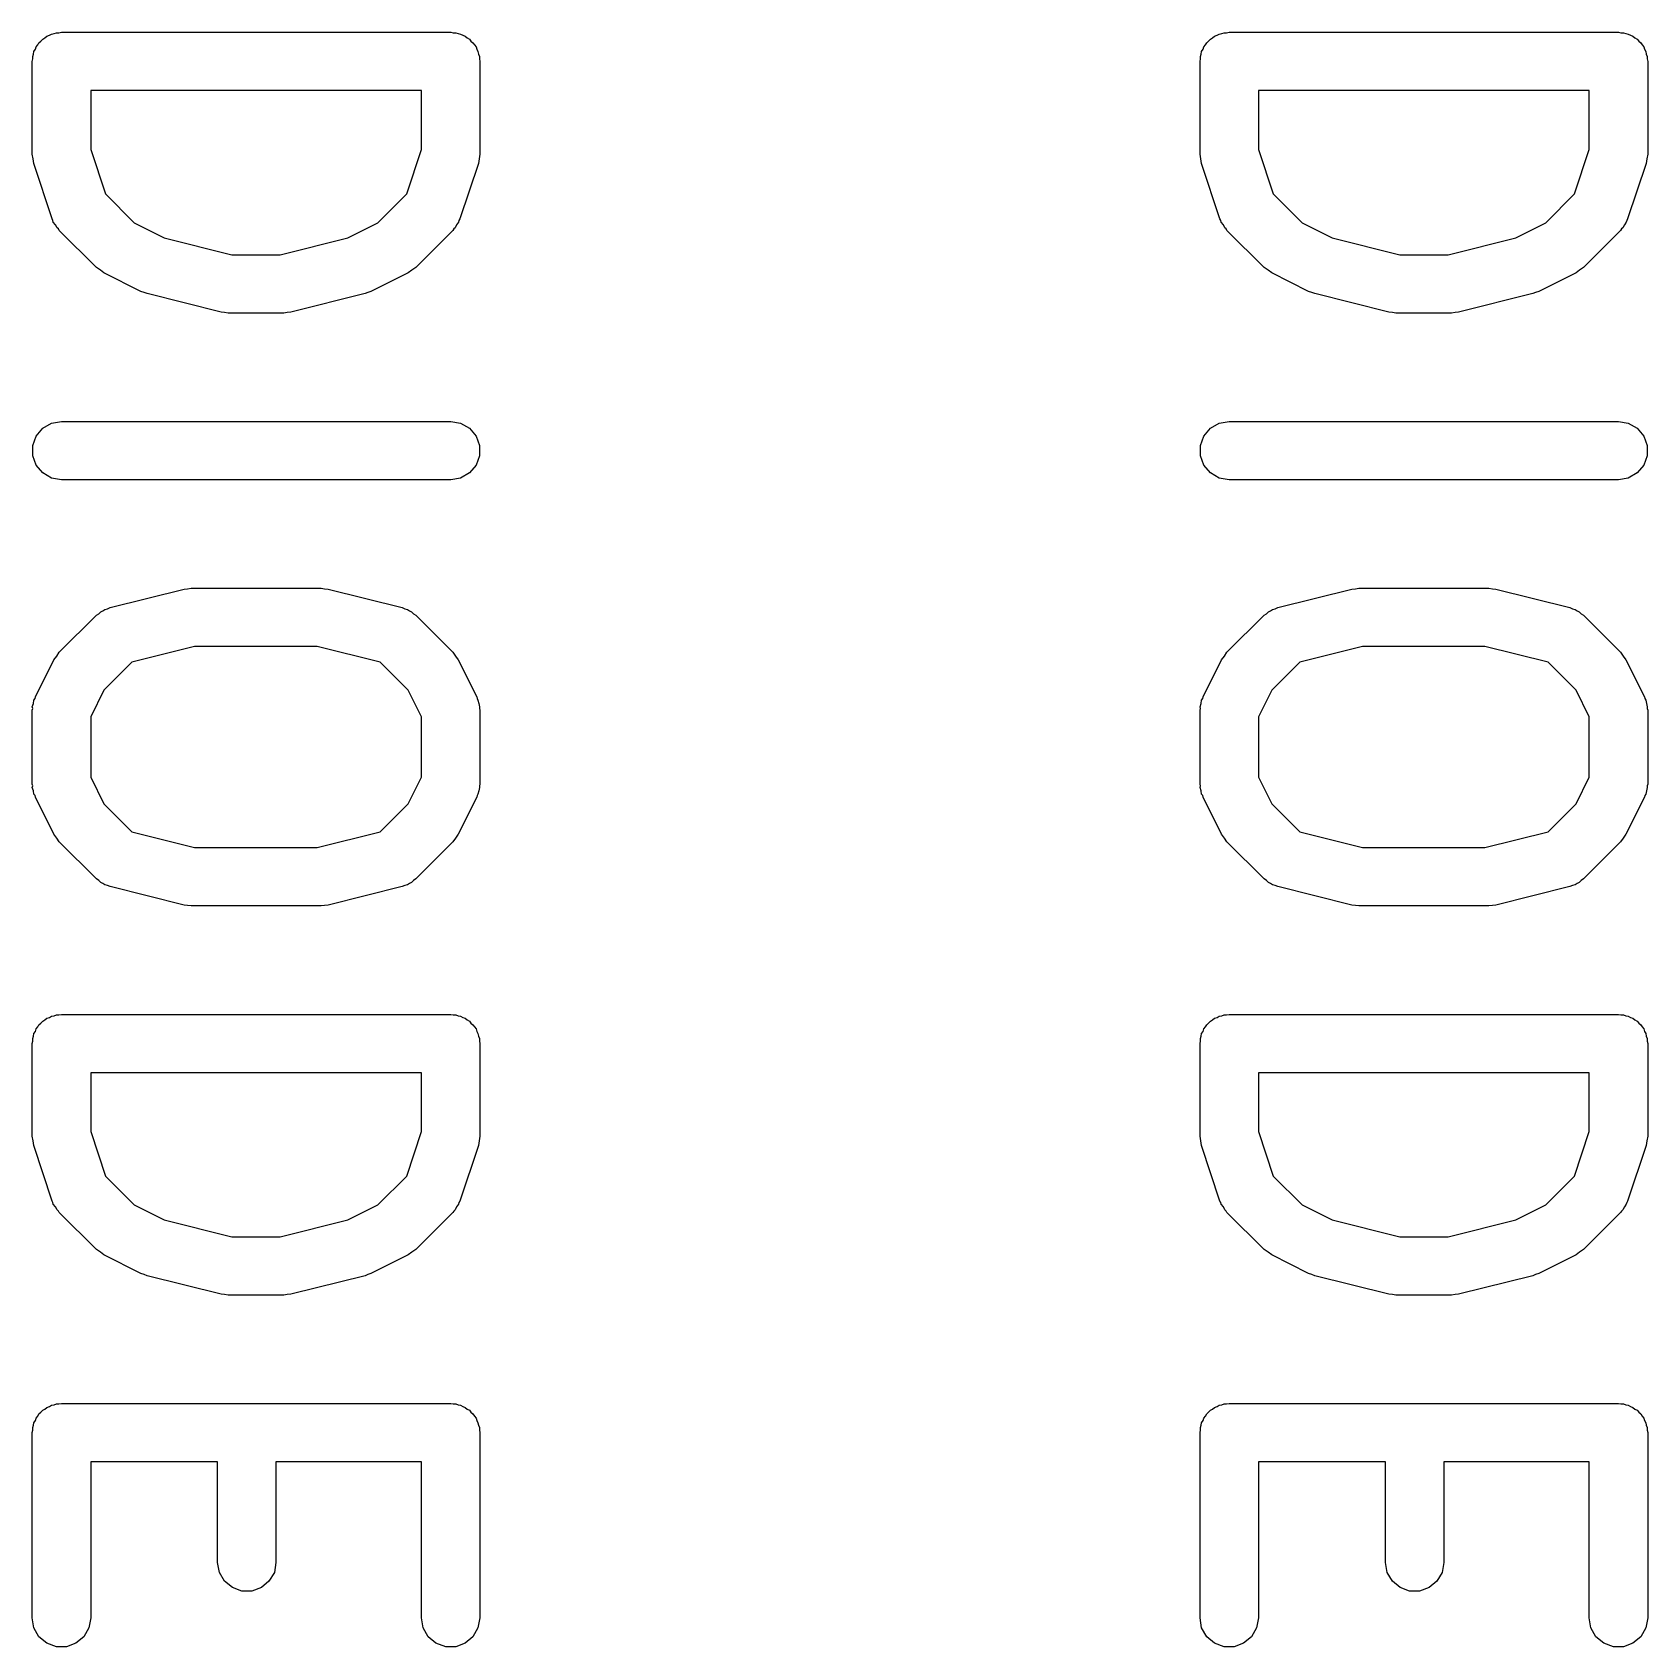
# Model space of a CAD drawing. Extents: x 26 to 276, y -105 to -8.
# Drawn here: x 139.819 to 143.969, y -99.512 to -95.363 of the extents above; entities that cross this region are included whole.
import ezdxf

# ---------------------------------------------------------------- set-up
doc = ezdxf.new("R2010")
doc.units = 0
doc.header["$MEASUREMENT"] = 0
doc.layers.add('BLACK', color=7, linetype='CONTINUOUS')

msp = doc.modelspace()

# ---------------------------------------------------------------- linework, layer by layer
at = {"layer": 'Black'}
for p, q in [((139.868, -95.3679), (139.875, -95.3667)), ((139.875, -95.3667), (139.881, -95.3645)), ((139.881, -95.3645), (139.887, -95.3645)), ((139.887, -95.3645), (139.894, -95.3633)), ((139.894, -95.3633), (140.894, -95.3633)), ((140.894, -95.3633), (140.9, -95.3645)), ((140.9, -95.3645), (140.907, -95.3645)), ((140.907, -95.3645), (140.913, -95.3667)), ((140.913, -95.3667), (140.919, -95.3679)), ((142.868, -95.3679), (142.875, -95.3667)), ((142.875, -95.3667), (142.881, -95.3645)), ((142.881, -95.3645), (142.887, -95.3645)), ((142.887, -95.3645), (142.894, -95.3633)), ((142.894, -95.3633), (143.894, -95.3633)), ((143.894, -95.3633), (143.9, -95.3645)), ((143.9, -95.3645), (143.907, -95.3645)), ((143.907, -95.3645), (143.913, -95.3667)), ((143.913, -95.3667), (143.919, -95.3679)), ((139.823, -95.4127), (139.827, -95.407)), ((139.827, -95.407), (139.829, -95.4008)), ((139.829, -95.4008), (139.833, -95.3958)), ((139.833, -95.3958), (139.836, -95.3901)), ((139.836, -95.3901), (139.841, -95.3859)), ((139.841, -95.3859), (139.846, -95.3809)), ((139.846, -95.3809), (139.851, -95.3776)), ((139.851, -95.3776), (139.856, -95.3734)), ((139.856, -95.3734), (139.863, -95.3711)), ((139.863, -95.3711), (139.868, -95.3679)), ((140.919, -95.3679), (140.925, -95.3711)), ((140.925, -95.3711), (140.931, -95.3734)), ((140.931, -95.3734), (140.936, -95.3776)), ((140.936, -95.3776), (140.942, -95.3809)), ((140.942, -95.3809), (140.946, -95.3859)), ((140.946, -95.3859), (140.951, -95.3901)), ((140.951, -95.3901), (140.955, -95.3958)), ((140.955, -95.3958), (140.959, -95.4008)), ((140.959, -95.4008), (140.961, -95.407)), ((140.961, -95.407), (140.964, -95.4127)), ((142.823, -95.4127), (142.827, -95.407)), ((142.827, -95.407), (142.829, -95.4008)), ((142.829, -95.4008), (142.833, -95.3958)), ((142.833, -95.3958), (142.836, -95.3901)), ((142.836, -95.3901), (142.841, -95.3859)), ((142.841, -95.3859), (142.846, -95.3809)), ((142.846, -95.3809), (142.851, -95.3776)), ((142.851, -95.3776), (142.856, -95.3734)), ((142.856, -95.3734), (142.863, -95.3711)), ((142.863, -95.3711), (142.868, -95.3679)), ((143.919, -95.3679), (143.925, -95.3711)), ((143.925, -95.3711), (143.931, -95.3734)), ((143.931, -95.3734), (143.936, -95.3776)), ((143.936, -95.3776), (143.942, -95.3809)), ((143.942, -95.3809), (143.946, -95.3859)), ((143.946, -95.3859), (143.951, -95.3901)), ((143.951, -95.3901), (143.955, -95.3958)), ((143.955, -95.3958), (143.959, -95.4008)), ((143.959, -95.4008), (143.961, -95.407)), ((143.961, -95.407), (143.964, -95.4127)), ((139.819, -95.4383), (139.82, -95.4319)), ((139.819, -95.6764), (139.819, -95.4383)), ((139.82, -95.4253), (139.822, -95.4191)), ((139.82, -95.4319), (139.82, -95.4253)), ((139.822, -95.4191), (139.823, -95.4127)), ((140.964, -95.4127), (140.965, -95.4191)), ((140.965, -95.4191), (140.968, -95.4253)), ((140.968, -95.4253), (140.968, -95.4319)), ((140.968, -95.4319), (140.969, -95.4383)), ((140.969, -95.4383), (140.969, -95.6764)), ((142.819, -95.4383), (142.82, -95.4319)), ((142.819, -95.6764), (142.819, -95.4383)), ((142.82, -95.4253), (142.822, -95.4191)), ((142.82, -95.4319), (142.82, -95.4253)), ((142.822, -95.4191), (142.823, -95.4127)), ((143.964, -95.4127), (143.965, -95.4191)), ((143.965, -95.4191), (143.968, -95.4253)), ((143.968, -95.4253), (143.968, -95.4319)), ((143.968, -95.4319), (143.969, -95.4383)), ((143.969, -95.4383), (143.969, -95.6764)), ((139.969, -95.5133), (139.969, -95.6643)), ((140.819, -95.5133), (139.969, -95.5133)), ((140.819, -95.6643), (140.819, -95.5133)), ((142.969, -95.5133), (142.969, -95.6643)), ((143.819, -95.5133), (142.969, -95.5133)), ((143.819, -95.6643), (143.819, -95.5133)), ((139.821, -95.6883), (139.819, -95.6764)), ((139.823, -95.7001), (139.821, -95.6883)), ((139.969, -95.6643), (140.007, -95.7788)), ((140.781, -95.7788), (140.819, -95.6643)), ((140.967, -95.6883), (140.965, -95.7001)), ((140.969, -95.6764), (140.967, -95.6883)), ((142.821, -95.6883), (142.819, -95.6764)), ((142.823, -95.7001), (142.821, -95.6883)), ((142.969, -95.6643), (143.007, -95.7788)), ((143.781, -95.7788), (143.819, -95.6643)), ((143.967, -95.6883), (143.965, -95.7001)), ((143.969, -95.6764), (143.967, -95.6883)), ((139.87, -95.843), (139.823, -95.7001)), ((140.965, -95.7001), (140.917, -95.843)), ((142.87, -95.843), (142.823, -95.7001)), ((143.965, -95.7001), (143.917, -95.843)), ((140.007, -95.7788), (140.081, -95.8529)), ((140.707, -95.8529), (140.781, -95.7788)), ((143.007, -95.7788), (143.081, -95.8529)), ((143.707, -95.8529), (143.781, -95.7788)), ((139.872, -95.8468), (139.87, -95.843)), ((139.873, -95.851), (139.872, -95.8468)), ((139.879, -95.8582), (139.873, -95.851)), ((139.883, -95.8659), (139.879, -95.8582)), ((140.081, -95.8529), (140.158, -95.8914)), ((140.63, -95.8914), (140.707, -95.8529)), ((140.909, -95.8582), (140.905, -95.8659)), ((140.914, -95.851), (140.909, -95.8582)), ((140.915, -95.8468), (140.914, -95.851)), ((140.917, -95.843), (140.915, -95.8468)), ((142.872, -95.8468), (142.87, -95.843)), ((142.873, -95.851), (142.872, -95.8468)), ((142.879, -95.8582), (142.873, -95.851)), ((142.883, -95.8659), (142.879, -95.8582)), ((143.081, -95.8529), (143.158, -95.8914)), ((143.63, -95.8914), (143.707, -95.8529)), ((143.909, -95.8582), (143.905, -95.8659)), ((143.914, -95.851), (143.909, -95.8582)), ((143.915, -95.8468), (143.914, -95.851)), ((143.917, -95.843), (143.915, -95.8468)), ((139.886, -95.8688), (139.883, -95.8659)), ((139.888, -95.8723), (139.886, -95.8688)), ((139.984, -95.9676), (139.888, -95.8723)), ((140.158, -95.8914), (140.332, -95.9348)), ((140.456, -95.9348), (140.63, -95.8914)), ((140.899, -95.8723), (140.804, -95.9676)), ((140.902, -95.8688), (140.899, -95.8723)), ((140.905, -95.8659), (140.902, -95.8688)), ((142.886, -95.8688), (142.883, -95.8659)), ((142.888, -95.8723), (142.886, -95.8688)), ((142.984, -95.9676), (142.888, -95.8723)), ((143.158, -95.8914), (143.332, -95.9348)), ((143.456, -95.9348), (143.63, -95.8914)), ((143.899, -95.8723), (143.804, -95.9676)), ((143.902, -95.8688), (143.899, -95.8723)), ((143.905, -95.8659), (143.902, -95.8688)), ((140.332, -95.9348), (140.456, -95.9348)), ((143.332, -95.9348), (143.456, -95.9348)), ((139.994, -95.9744), (139.984, -95.9676)), ((140.003, -95.9816), (139.994, -95.9744)), ((140.098, -96.0292), (140.003, -95.9816)), ((140.785, -95.9816), (140.689, -96.0292)), ((140.794, -95.9744), (140.785, -95.9816)), ((140.804, -95.9676), (140.794, -95.9744)), ((142.994, -95.9744), (142.984, -95.9676)), ((143.003, -95.9816), (142.994, -95.9744)), ((143.098, -96.0292), (143.003, -95.9816)), ((143.785, -95.9816), (143.689, -96.0292)), ((143.794, -95.9744), (143.785, -95.9816)), ((143.804, -95.9676), (143.794, -95.9744)), ((140.106, -96.0316), (140.098, -96.0292)), ((140.689, -96.0292), (140.681, -96.0316)), ((143.106, -96.0316), (143.098, -96.0292)), ((143.689, -96.0292), (143.681, -96.0316)), ((140.114, -96.0349), (140.106, -96.0316)), ((140.304, -96.0825), (140.114, -96.0349)), ((140.674, -96.0349), (140.483, -96.0825)), ((140.681, -96.0316), (140.674, -96.0349)), ((143.114, -96.0349), (143.106, -96.0316)), ((143.304, -96.0825), (143.114, -96.0349)), ((143.674, -96.0349), (143.483, -96.0825)), ((143.681, -96.0316), (143.674, -96.0349)), ((140.313, -96.0832), (140.304, -96.0825)), ((140.322, -96.0848), (140.313, -96.0832)), ((140.465, -96.0848), (140.322, -96.0848)), ((140.474, -96.0832), (140.465, -96.0848)), ((140.483, -96.0825), (140.474, -96.0832)), ((143.313, -96.0832), (143.304, -96.0825)), ((143.322, -96.0848), (143.313, -96.0832)), ((143.465, -96.0848), (143.322, -96.0848)), ((143.474, -96.0832), (143.465, -96.0848)), ((143.483, -96.0825), (143.474, -96.0832)), ((139.82, -96.4253), (139.829, -96.4008)), ((139.829, -96.4008), (139.846, -96.3809)), ((139.846, -96.3809), (139.868, -96.3679)), ((139.868, -96.3679), (139.894, -96.3633)), ((139.894, -96.3633), (140.894, -96.3633)), ((140.894, -96.3633), (140.919, -96.3679)), ((140.919, -96.3679), (140.942, -96.3809)), ((140.942, -96.3809), (140.959, -96.4008)), ((140.959, -96.4008), (140.968, -96.4253)), ((142.82, -96.4253), (142.829, -96.4008)), ((142.829, -96.4008), (142.846, -96.3809)), ((142.846, -96.3809), (142.868, -96.3679)), ((142.868, -96.3679), (142.894, -96.3633)), ((142.894, -96.3633), (143.894, -96.3633)), ((143.894, -96.3633), (143.919, -96.3679)), ((143.919, -96.3679), (143.942, -96.3809)), ((143.942, -96.3809), (143.959, -96.4008)), ((143.959, -96.4008), (143.968, -96.4253)), ((139.82, -96.4514), (139.82, -96.4253)), ((140.968, -96.4253), (140.968, -96.4514)), ((142.82, -96.4514), (142.82, -96.4253)), ((143.968, -96.4253), (143.968, -96.4514)), ((139.829, -96.4758), (139.82, -96.4514)), ((139.846, -96.4958), (139.829, -96.4758)), ((140.959, -96.4758), (140.942, -96.4958)), ((140.968, -96.4514), (140.959, -96.4758)), ((142.829, -96.4758), (142.82, -96.4514)), ((142.846, -96.4958), (142.829, -96.4758)), ((143.959, -96.4758), (143.942, -96.4958)), ((143.968, -96.4514), (143.959, -96.4758)), ((139.868, -96.5088), (139.846, -96.4958)), ((139.894, -96.5133), (139.868, -96.5088)), ((140.894, -96.5133), (139.894, -96.5133)), ((140.919, -96.5088), (140.894, -96.5133)), ((140.942, -96.4958), (140.919, -96.5088)), ((142.868, -96.5088), (142.846, -96.4958)), ((142.894, -96.5133), (142.868, -96.5088)), ((143.894, -96.5133), (142.894, -96.5133)), ((143.919, -96.5088), (143.894, -96.5133)), ((143.942, -96.4958), (143.919, -96.5088)), ((140.019, -96.8418), (140.209, -96.7941)), ((140.209, -96.7941), (140.218, -96.7935)), ((140.218, -96.7935), (140.227, -96.7919)), ((140.227, -96.7919), (140.561, -96.7919)), ((140.561, -96.7919), (140.57, -96.7935)), ((140.57, -96.7935), (140.579, -96.7941)), ((140.579, -96.7941), (140.769, -96.8418)), ((143.019, -96.8418), (143.209, -96.7941)), ((143.209, -96.7941), (143.218, -96.7935)), ((143.218, -96.7935), (143.227, -96.7919)), ((143.227, -96.7919), (143.561, -96.7919)), ((143.561, -96.7919), (143.57, -96.7935)), ((143.57, -96.7935), (143.579, -96.7941)), ((143.579, -96.7941), (143.769, -96.8418)), ((139.984, -96.8615), (139.99, -96.8574)), ((139.99, -96.8574), (139.995, -96.8524)), ((139.995, -96.8524), (140, -96.85)), ((140, -96.85), (140.005, -96.8465)), ((140.005, -96.8465), (140.012, -96.8447)), ((140.012, -96.8447), (140.019, -96.8418)), ((140.769, -96.8418), (140.776, -96.8447)), ((140.776, -96.8447), (140.783, -96.8465)), ((140.783, -96.8465), (140.788, -96.85)), ((140.788, -96.85), (140.793, -96.8524)), ((140.793, -96.8524), (140.798, -96.8574)), ((140.798, -96.8574), (140.804, -96.8615)), ((142.984, -96.8615), (142.99, -96.8574)), ((142.99, -96.8574), (142.995, -96.8524)), ((142.995, -96.8524), (143, -96.85)), ((143, -96.85), (143.005, -96.8465)), ((143.005, -96.8465), (143.012, -96.8447)), ((143.012, -96.8447), (143.019, -96.8418)), ((143.769, -96.8418), (143.776, -96.8447)), ((143.776, -96.8447), (143.783, -96.8465)), ((143.783, -96.8465), (143.788, -96.85)), ((143.788, -96.85), (143.793, -96.8524)), ((143.793, -96.8524), (143.798, -96.8574)), ((143.798, -96.8574), (143.804, -96.8615)), ((139.888, -96.9567), (139.984, -96.8615)), ((140.804, -96.8615), (140.899, -96.9567)), ((142.888, -96.9567), (142.984, -96.8615)), ((143.804, -96.8615), (143.899, -96.9567)), ((140.236, -96.9419), (140.075, -96.9822)), ((140.551, -96.9419), (140.236, -96.9419)), ((140.713, -96.9822), (140.551, -96.9419)), ((143.236, -96.9419), (143.075, -96.9822)), ((143.551, -96.9419), (143.236, -96.9419)), ((143.713, -96.9822), (143.551, -96.9419)), ((139.827, -97.0715), (139.874, -96.9762)), ((139.874, -96.9762), (139.882, -96.9666)), ((139.882, -96.9666), (139.888, -96.9567)), ((140.075, -96.9822), (140.003, -97.0542)), ((140.785, -97.0542), (140.713, -96.9822)), ((140.899, -96.9567), (140.906, -96.9666)), ((140.906, -96.9666), (140.913, -96.9762)), ((140.913, -96.9762), (140.961, -97.0715)), ((142.827, -97.0715), (142.874, -96.9762)), ((142.874, -96.9762), (142.882, -96.9666)), ((142.882, -96.9666), (142.888, -96.9567)), ((143.075, -96.9822), (143.003, -97.0542)), ((143.785, -97.0542), (143.713, -96.9822)), ((143.899, -96.9567), (143.906, -96.9666)), ((143.906, -96.9666), (143.913, -96.9762)), ((143.913, -96.9762), (143.961, -97.0715)), ((140.003, -97.0542), (139.969, -97.1227)), ((140.819, -97.1227), (140.785, -97.0542)), ((143.003, -97.0542), (142.969, -97.1227)), ((143.819, -97.1227), (143.785, -97.0542)), ((139.819, -97.0964), (139.822, -97.088)), ((139.82, -97.1007), (139.819, -97.0964)), ((139.819, -97.105), (139.82, -97.1007)), ((139.819, -97.2955), (139.819, -97.105)), ((139.822, -97.088), (139.823, -97.0793)), ((139.823, -97.0793), (139.826, -97.0756)), ((139.826, -97.0756), (139.827, -97.0715)), ((140.961, -97.0715), (140.962, -97.0756)), ((140.962, -97.0756), (140.964, -97.0793)), ((140.964, -97.0793), (140.966, -97.088)), ((140.966, -97.088), (140.968, -97.0964)), ((140.968, -97.0964), (140.968, -97.1007)), ((140.968, -97.1007), (140.969, -97.105)), ((140.969, -97.105), (140.969, -97.2955)), ((142.819, -97.0964), (142.822, -97.088)), ((142.82, -97.1007), (142.819, -97.0964)), ((142.819, -97.105), (142.82, -97.1007)), ((142.819, -97.2955), (142.819, -97.105)), ((142.822, -97.088), (142.823, -97.0793)), ((142.823, -97.0793), (142.826, -97.0756)), ((142.826, -97.0756), (142.827, -97.0715)), ((143.961, -97.0715), (143.962, -97.0756)), ((143.962, -97.0756), (143.964, -97.0793)), ((143.964, -97.0793), (143.966, -97.088)), ((143.966, -97.088), (143.968, -97.0964)), ((143.968, -97.0964), (143.968, -97.1007)), ((143.968, -97.1007), (143.969, -97.105)), ((143.969, -97.105), (143.969, -97.2955)), ((139.969, -97.1227), (139.969, -97.2778)), ((140.819, -97.2778), (140.819, -97.1227)), ((142.969, -97.1227), (142.969, -97.2778)), ((143.819, -97.2778), (143.819, -97.1227)), ((139.82, -97.2997), (139.819, -97.2955)), ((139.819, -97.304), (139.82, -97.2997)), ((139.822, -97.3125), (139.819, -97.304)), ((139.823, -97.3211), (139.822, -97.3125)), ((139.969, -97.2778), (140.003, -97.3463)), ((140.785, -97.3463), (140.819, -97.2778)), ((140.966, -97.3125), (140.964, -97.3211)), ((140.968, -97.304), (140.966, -97.3125)), ((140.969, -97.2955), (140.968, -97.2997)), ((140.968, -97.2997), (140.968, -97.304)), ((142.82, -97.2997), (142.819, -97.2955)), ((142.819, -97.304), (142.82, -97.2997)), ((142.822, -97.3125), (142.819, -97.304)), ((142.823, -97.3211), (142.822, -97.3125)), ((142.969, -97.2778), (143.003, -97.3463)), ((143.785, -97.3463), (143.819, -97.2778)), ((143.966, -97.3125), (143.964, -97.3211)), ((143.968, -97.304), (143.966, -97.3125)), ((143.969, -97.2955), (143.968, -97.2997)), ((143.968, -97.2997), (143.968, -97.304)), ((139.826, -97.3249), (139.823, -97.3211)), ((139.827, -97.329), (139.826, -97.3249)), ((139.874, -97.4243), (139.827, -97.329)), ((140.003, -97.3463), (140.075, -97.4182)), ((140.713, -97.4182), (140.785, -97.3463)), ((140.961, -97.329), (140.913, -97.4243)), ((140.962, -97.3249), (140.961, -97.329)), ((140.964, -97.3211), (140.962, -97.3249)), ((142.826, -97.3249), (142.823, -97.3211)), ((142.827, -97.329), (142.826, -97.3249)), ((142.874, -97.4243), (142.827, -97.329)), ((143.003, -97.3463), (143.075, -97.4182)), ((143.713, -97.4182), (143.785, -97.3463)), ((143.961, -97.329), (143.913, -97.4243)), ((143.962, -97.3249), (143.961, -97.329)), ((143.964, -97.3211), (143.962, -97.3249)), ((139.882, -97.4339), (139.874, -97.4243)), ((139.888, -97.4437), (139.882, -97.4339)), ((140.075, -97.4182), (140.236, -97.4586)), ((140.551, -97.4586), (140.713, -97.4182)), ((140.906, -97.4339), (140.899, -97.4437)), ((140.913, -97.4243), (140.906, -97.4339)), ((142.882, -97.4339), (142.874, -97.4243)), ((142.888, -97.4437), (142.882, -97.4339)), ((143.075, -97.4182), (143.236, -97.4586)), ((143.551, -97.4586), (143.713, -97.4182)), ((143.906, -97.4339), (143.899, -97.4437)), ((143.913, -97.4243), (143.906, -97.4339)), ((139.984, -97.539), (139.888, -97.4437)), ((140.236, -97.4586), (140.551, -97.4586)), ((140.899, -97.4437), (140.804, -97.539)), ((142.984, -97.539), (142.888, -97.4437)), ((143.236, -97.4586), (143.551, -97.4586)), ((143.899, -97.4437), (143.804, -97.539)), ((139.99, -97.5431), (139.984, -97.539)), ((139.995, -97.5481), (139.99, -97.5431)), ((140, -97.5505), (139.995, -97.5481)), ((140.005, -97.5539), (140, -97.5505)), ((140.012, -97.5558), (140.005, -97.5539)), ((140.019, -97.5587), (140.012, -97.5558)), ((140.209, -97.6063), (140.019, -97.5587)), ((140.769, -97.5587), (140.579, -97.6063)), ((140.776, -97.5558), (140.769, -97.5587)), ((140.783, -97.5539), (140.776, -97.5558)), ((140.788, -97.5505), (140.783, -97.5539)), ((140.793, -97.5481), (140.788, -97.5505)), ((140.798, -97.5431), (140.793, -97.5481)), ((140.804, -97.539), (140.798, -97.5431)), ((142.99, -97.5431), (142.984, -97.539)), ((142.995, -97.5481), (142.99, -97.5431)), ((143, -97.5505), (142.995, -97.5481)), ((143.005, -97.5539), (143, -97.5505)), ((143.012, -97.5558), (143.005, -97.5539)), ((143.019, -97.5587), (143.012, -97.5558)), ((143.209, -97.6063), (143.019, -97.5587)), ((143.769, -97.5587), (143.579, -97.6063)), ((143.776, -97.5558), (143.769, -97.5587)), ((143.783, -97.5539), (143.776, -97.5558)), ((143.788, -97.5505), (143.783, -97.5539)), ((143.793, -97.5481), (143.788, -97.5505)), ((143.798, -97.5431), (143.793, -97.5481)), ((143.804, -97.539), (143.798, -97.5431)), ((140.218, -97.607), (140.209, -97.6063)), ((140.227, -97.6086), (140.218, -97.607)), ((140.57, -97.607), (140.561, -97.6086)), ((140.579, -97.6063), (140.57, -97.607)), ((143.218, -97.607), (143.209, -97.6063)), ((143.227, -97.6086), (143.218, -97.607)), ((143.57, -97.607), (143.561, -97.6086)), ((143.579, -97.6063), (143.57, -97.607)), ((140.561, -97.6086), (140.227, -97.6086)), ((143.561, -97.6086), (143.227, -97.6086)), ((139.851, -97.9014), (139.856, -97.8972)), ((139.856, -97.8972), (139.863, -97.8949)), ((139.863, -97.8949), (139.868, -97.8917)), ((139.868, -97.8917), (139.875, -97.8905)), ((139.875, -97.8905), (139.881, -97.8883)), ((139.881, -97.8883), (139.887, -97.8883)), ((139.887, -97.8883), (139.894, -97.8871)), ((139.894, -97.8871), (140.894, -97.8871)), ((140.894, -97.8871), (140.9, -97.8883)), ((140.9, -97.8883), (140.907, -97.8883)), ((140.907, -97.8883), (140.913, -97.8905)), ((140.913, -97.8905), (140.919, -97.8917)), ((140.919, -97.8917), (140.925, -97.8949)), ((140.925, -97.8949), (140.931, -97.8972)), ((140.931, -97.8972), (140.936, -97.9014)), ((142.851, -97.9014), (142.856, -97.8972)), ((142.856, -97.8972), (142.863, -97.8949)), ((142.863, -97.8949), (142.868, -97.8917)), ((142.868, -97.8917), (142.875, -97.8905)), ((142.875, -97.8905), (142.881, -97.8883)), ((142.881, -97.8883), (142.887, -97.8883)), ((142.887, -97.8883), (142.894, -97.8871)), ((142.894, -97.8871), (143.894, -97.8871)), ((143.894, -97.8871), (143.9, -97.8883)), ((143.9, -97.8883), (143.907, -97.8883)), ((143.907, -97.8883), (143.913, -97.8905)), ((143.913, -97.8905), (143.919, -97.8917)), ((143.919, -97.8917), (143.925, -97.8949)), ((143.925, -97.8949), (143.931, -97.8972)), ((143.931, -97.8972), (143.936, -97.9014)), ((139.822, -97.9429), (139.823, -97.9365)), ((139.823, -97.9365), (139.827, -97.9308)), ((139.827, -97.9308), (139.829, -97.9246)), ((139.829, -97.9246), (139.833, -97.9196)), ((139.833, -97.9196), (139.836, -97.9139)), ((139.836, -97.9139), (139.841, -97.9097)), ((139.841, -97.9097), (139.846, -97.9047)), ((139.846, -97.9047), (139.851, -97.9014)), ((140.936, -97.9014), (140.942, -97.9047)), ((140.942, -97.9047), (140.946, -97.9097)), ((140.946, -97.9097), (140.951, -97.9139)), ((140.951, -97.9139), (140.955, -97.9196)), ((140.955, -97.9196), (140.959, -97.9246)), ((140.959, -97.9246), (140.961, -97.9308)), ((140.961, -97.9308), (140.964, -97.9365)), ((140.964, -97.9365), (140.965, -97.9429)), ((142.822, -97.9429), (142.823, -97.9365)), ((142.823, -97.9365), (142.827, -97.9308)), ((142.827, -97.9308), (142.829, -97.9246)), ((142.829, -97.9246), (142.833, -97.9196)), ((142.833, -97.9196), (142.836, -97.9139)), ((142.836, -97.9139), (142.841, -97.9097)), ((142.841, -97.9097), (142.846, -97.9047)), ((142.846, -97.9047), (142.851, -97.9014)), ((143.936, -97.9014), (143.942, -97.9047)), ((143.942, -97.9047), (143.946, -97.9097)), ((143.946, -97.9097), (143.951, -97.9139)), ((143.951, -97.9139), (143.955, -97.9196)), ((143.955, -97.9196), (143.959, -97.9246)), ((143.959, -97.9246), (143.961, -97.9308)), ((143.961, -97.9308), (143.964, -97.9365)), ((143.964, -97.9365), (143.965, -97.9429)), ((139.819, -97.9621), (139.82, -97.9557)), ((139.819, -98.2002), (139.819, -97.9621)), ((139.82, -97.9491), (139.822, -97.9429)), ((139.82, -97.9557), (139.82, -97.9491)), ((140.965, -97.9429), (140.968, -97.9491)), ((140.968, -97.9491), (140.968, -97.9557)), ((140.968, -97.9557), (140.969, -97.9621)), ((140.969, -97.9621), (140.969, -98.2002)), ((142.819, -97.9621), (142.82, -97.9557)), ((142.819, -98.2002), (142.819, -97.9621)), ((142.82, -97.9491), (142.822, -97.9429)), ((142.82, -97.9557), (142.82, -97.9491)), ((143.965, -97.9429), (143.968, -97.9491)), ((143.968, -97.9491), (143.968, -97.9557)), ((143.968, -97.9557), (143.969, -97.9621)), ((143.969, -97.9621), (143.969, -98.2002)), ((139.969, -98.0371), (139.969, -98.1881)), ((140.819, -98.0371), (139.969, -98.0371)), ((140.819, -98.1881), (140.819, -98.0371)), ((142.969, -98.0371), (142.969, -98.1881)), ((143.819, -98.0371), (142.969, -98.0371)), ((143.819, -98.1881), (143.819, -98.0371)), ((139.969, -98.1881), (140.007, -98.3026)), ((140.781, -98.3026), (140.819, -98.1881)), ((142.969, -98.1881), (143.007, -98.3026)), ((143.781, -98.3026), (143.819, -98.1881)), ((139.821, -98.2121), (139.819, -98.2002)), ((139.823, -98.224), (139.821, -98.2121)), ((139.87, -98.3668), (139.823, -98.224)), ((140.965, -98.224), (140.917, -98.3668)), ((140.967, -98.2121), (140.965, -98.224)), ((140.969, -98.2002), (140.967, -98.2121)), ((142.821, -98.2121), (142.819, -98.2002)), ((142.823, -98.224), (142.821, -98.2121)), ((142.87, -98.3668), (142.823, -98.224)), ((143.965, -98.224), (143.917, -98.3668)), ((143.967, -98.2121), (143.965, -98.224)), ((143.969, -98.2002), (143.967, -98.2121)), ((140.007, -98.3026), (140.081, -98.3767)), ((140.707, -98.3767), (140.781, -98.3026)), ((143.007, -98.3026), (143.081, -98.3767)), ((143.707, -98.3767), (143.781, -98.3026)), ((139.872, -98.3706), (139.87, -98.3668)), ((139.873, -98.3748), (139.872, -98.3706)), ((139.879, -98.382), (139.873, -98.3748)), ((139.883, -98.3897), (139.879, -98.382)), ((139.886, -98.3926), (139.883, -98.3897)), ((139.888, -98.3961), (139.886, -98.3926)), ((139.984, -98.4914), (139.888, -98.3961)), ((140.081, -98.3767), (140.158, -98.4152)), ((140.63, -98.4152), (140.707, -98.3767)), ((140.899, -98.3961), (140.804, -98.4914)), ((140.902, -98.3926), (140.899, -98.3961)), ((140.905, -98.3897), (140.902, -98.3926)), ((140.909, -98.382), (140.905, -98.3897)), ((140.914, -98.3748), (140.909, -98.382)), ((140.915, -98.3706), (140.914, -98.3748)), ((140.917, -98.3668), (140.915, -98.3706)), ((142.872, -98.3706), (142.87, -98.3668)), ((142.873, -98.3748), (142.872, -98.3706)), ((142.879, -98.382), (142.873, -98.3748)), ((142.883, -98.3897), (142.879, -98.382)), ((142.886, -98.3926), (142.883, -98.3897)), ((142.888, -98.3961), (142.886, -98.3926)), ((142.984, -98.4914), (142.888, -98.3961)), ((143.081, -98.3767), (143.158, -98.4152)), ((143.63, -98.4152), (143.707, -98.3767)), ((143.899, -98.3961), (143.804, -98.4914)), ((143.902, -98.3926), (143.899, -98.3961)), ((143.905, -98.3897), (143.902, -98.3926)), ((143.909, -98.382), (143.905, -98.3897)), ((143.914, -98.3748), (143.909, -98.382)), ((143.915, -98.3706), (143.914, -98.3748)), ((143.917, -98.3668), (143.915, -98.3706)), ((140.158, -98.4152), (140.332, -98.4586)), ((140.456, -98.4586), (140.63, -98.4152)), ((143.158, -98.4152), (143.332, -98.4586)), ((143.456, -98.4586), (143.63, -98.4152)), ((140.332, -98.4586), (140.456, -98.4586)), ((143.332, -98.4586), (143.456, -98.4586)), ((139.994, -98.4983), (139.984, -98.4914)), ((140.003, -98.5054), (139.994, -98.4983)), ((140.098, -98.553), (140.003, -98.5054)), ((140.785, -98.5054), (140.689, -98.553)), ((140.794, -98.4982), (140.785, -98.5054)), ((140.804, -98.4914), (140.794, -98.4982)), ((142.994, -98.4983), (142.984, -98.4914)), ((143.003, -98.5054), (142.994, -98.4983)), ((143.098, -98.553), (143.003, -98.5054)), ((143.785, -98.5054), (143.689, -98.553)), ((143.794, -98.4982), (143.785, -98.5054)), ((143.804, -98.4914), (143.794, -98.4982)), ((140.106, -98.5554), (140.098, -98.553)), ((140.114, -98.5587), (140.106, -98.5554)), ((140.304, -98.6063), (140.114, -98.5587)), ((140.674, -98.5587), (140.483, -98.6063)), ((140.681, -98.5554), (140.674, -98.5587)), ((140.689, -98.553), (140.681, -98.5554)), ((143.106, -98.5554), (143.098, -98.553)), ((143.114, -98.5587), (143.106, -98.5554)), ((143.304, -98.6063), (143.114, -98.5587)), ((143.674, -98.5587), (143.483, -98.6063)), ((143.681, -98.5554), (143.674, -98.5587)), ((143.689, -98.553), (143.681, -98.5554)), ((140.313, -98.607), (140.304, -98.6063)), ((140.322, -98.6086), (140.313, -98.607)), ((140.465, -98.6086), (140.322, -98.6086)), ((140.474, -98.607), (140.465, -98.6086)), ((140.483, -98.6063), (140.474, -98.607)), ((143.313, -98.607), (143.304, -98.6063)), ((143.322, -98.6086), (143.313, -98.607)), ((143.465, -98.6086), (143.322, -98.6086)), ((143.474, -98.607), (143.465, -98.6086)), ((143.483, -98.6063), (143.474, -98.607)), ((139.863, -98.8949), (139.868, -98.8917)), ((139.868, -98.8917), (139.875, -98.8905)), ((139.875, -98.8905), (139.881, -98.8883)), ((139.881, -98.8883), (139.887, -98.8883)), ((139.887, -98.8883), (139.894, -98.8871)), ((139.894, -98.8871), (140.894, -98.8871)), ((140.894, -98.8871), (140.9, -98.8883)), ((140.9, -98.8883), (140.907, -98.8883)), ((140.907, -98.8883), (140.913, -98.8905)), ((140.913, -98.8905), (140.919, -98.8917)), ((140.919, -98.8917), (140.925, -98.8949)), ((142.863, -98.8949), (142.868, -98.8917)), ((142.868, -98.8917), (142.875, -98.8905)), ((142.875, -98.8905), (142.881, -98.8883)), ((142.881, -98.8883), (142.887, -98.8883)), ((142.887, -98.8883), (142.894, -98.8871)), ((142.894, -98.8871), (143.894, -98.8871)), ((143.894, -98.8871), (143.9, -98.8883)), ((143.9, -98.8883), (143.907, -98.8883)), ((143.907, -98.8883), (143.913, -98.8905)), ((143.913, -98.8905), (143.919, -98.8917)), ((143.919, -98.8917), (143.925, -98.8949)), ((139.823, -98.9365), (139.827, -98.9308)), ((139.827, -98.9308), (139.829, -98.9246)), ((139.829, -98.9246), (139.833, -98.9196)), ((139.833, -98.9196), (139.836, -98.9139)), ((139.836, -98.9139), (139.841, -98.9097)), ((139.841, -98.9097), (139.846, -98.9047)), ((139.846, -98.9047), (139.851, -98.9014)), ((139.851, -98.9014), (139.856, -98.8972)), ((139.856, -98.8972), (139.863, -98.8949)), ((140.925, -98.8949), (140.931, -98.8972)), ((140.931, -98.8972), (140.936, -98.9014)), ((140.936, -98.9014), (140.942, -98.9047)), ((140.942, -98.9047), (140.946, -98.9097)), ((140.946, -98.9097), (140.951, -98.9139)), ((140.951, -98.9139), (140.955, -98.9196)), ((140.955, -98.9196), (140.959, -98.9246)), ((140.959, -98.9246), (140.961, -98.9308)), ((140.961, -98.9308), (140.964, -98.9365)), ((142.823, -98.9365), (142.827, -98.9308)), ((142.827, -98.9308), (142.829, -98.9246)), ((142.829, -98.9246), (142.833, -98.9196)), ((142.833, -98.9196), (142.836, -98.9139)), ((142.836, -98.9139), (142.841, -98.9097)), ((142.841, -98.9097), (142.846, -98.9047)), ((142.846, -98.9047), (142.851, -98.9014)), ((142.851, -98.9014), (142.856, -98.8972)), ((142.856, -98.8972), (142.863, -98.8949)), ((143.925, -98.8949), (143.931, -98.8972)), ((143.931, -98.8972), (143.936, -98.9014)), ((143.936, -98.9014), (143.942, -98.9047)), ((143.942, -98.9047), (143.946, -98.9097)), ((143.946, -98.9097), (143.951, -98.9139)), ((143.951, -98.9139), (143.955, -98.9196)), ((143.955, -98.9196), (143.959, -98.9246)), ((143.959, -98.9246), (143.961, -98.9308)), ((143.961, -98.9308), (143.964, -98.9365)), ((139.819, -98.9621), (139.82, -98.9557)), ((139.819, -99.4383), (139.819, -98.9621)), ((139.82, -98.9491), (139.822, -98.9429)), ((139.82, -98.9557), (139.82, -98.9491)), ((139.822, -98.9429), (139.823, -98.9365)), ((140.964, -98.9365), (140.965, -98.9429)), ((140.965, -98.9429), (140.968, -98.9491)), ((140.968, -98.9491), (140.968, -98.9557)), ((140.968, -98.9557), (140.969, -98.9621)), ((140.969, -98.9621), (140.969, -99.4383)), ((142.819, -98.9621), (142.82, -98.9557)), ((142.819, -99.4383), (142.819, -98.9621)), ((142.82, -98.9491), (142.822, -98.9429)), ((142.82, -98.9557), (142.82, -98.9491)), ((142.822, -98.9429), (142.823, -98.9365)), ((143.964, -98.9365), (143.965, -98.9429)), ((143.965, -98.9429), (143.968, -98.9491)), ((143.968, -98.9491), (143.968, -98.9557)), ((143.968, -98.9557), (143.969, -98.9621)), ((143.969, -98.9621), (143.969, -99.4383)), ((140.295, -99.0371), (139.969, -99.0371)), ((139.969, -99.0371), (139.969, -99.4383)), ((140.295, -99.2955), (140.295, -99.0371)), ((140.819, -99.0371), (140.445, -99.0371)), ((140.445, -99.0371), (140.445, -99.2955)), ((140.819, -99.4383), (140.819, -99.0371)), ((143.295, -99.0371), (142.969, -99.0371)), ((142.969, -99.0371), (142.969, -99.4383)), ((143.295, -99.2955), (143.295, -99.0371)), ((143.819, -99.0371), (143.445, -99.0371)), ((143.445, -99.0371), (143.445, -99.2955)), ((143.819, -99.4383), (143.819, -99.0371)), ((140.3, -99.3211), (140.295, -99.2955)), ((140.445, -99.2955), (140.441, -99.3211)), ((143.3, -99.3211), (143.295, -99.2955)), ((143.445, -99.2955), (143.441, -99.3211)), ((140.313, -99.3437), (140.3, -99.3211)), ((140.333, -99.3604), (140.313, -99.3437)), ((140.427, -99.3437), (140.408, -99.3604)), ((140.441, -99.3211), (140.427, -99.3437)), ((143.313, -99.3437), (143.3, -99.3211)), ((143.333, -99.3604), (143.313, -99.3437)), ((143.427, -99.3437), (143.408, -99.3604)), ((143.441, -99.3211), (143.427, -99.3437)), ((140.357, -99.3693), (140.333, -99.3604)), ((140.383, -99.3693), (140.357, -99.3693)), ((140.408, -99.3604), (140.383, -99.3693)), ((143.357, -99.3693), (143.333, -99.3604)), ((143.383, -99.3693), (143.357, -99.3693)), ((143.408, -99.3604), (143.383, -99.3693)), ((139.823, -99.464), (139.819, -99.4383)), ((139.836, -99.4865), (139.823, -99.464)), ((139.964, -99.464), (139.951, -99.4865)), ((139.969, -99.4383), (139.964, -99.464)), ((140.823, -99.464), (140.819, -99.4383)), ((140.836, -99.4865), (140.823, -99.464)), ((140.964, -99.464), (140.951, -99.4865)), ((140.969, -99.4383), (140.964, -99.464)), ((142.823, -99.464), (142.819, -99.4383)), ((142.836, -99.4865), (142.823, -99.464)), ((142.964, -99.464), (142.951, -99.4865)), ((142.969, -99.4383), (142.964, -99.464)), ((143.823, -99.464), (143.819, -99.4383)), ((143.836, -99.4865), (143.823, -99.464)), ((143.964, -99.464), (143.951, -99.4865)), ((143.969, -99.4383), (143.964, -99.464)), ((139.856, -99.5033), (139.836, -99.4865)), ((139.881, -99.5122), (139.856, -99.5033)), ((139.907, -99.5122), (139.881, -99.5122)), ((139.931, -99.5033), (139.907, -99.5122)), ((139.951, -99.4865), (139.931, -99.5033)), ((140.856, -99.5033), (140.836, -99.4865)), ((140.881, -99.5122), (140.856, -99.5033)), ((140.907, -99.5122), (140.881, -99.5122)), ((140.931, -99.5033), (140.907, -99.5122)), ((140.951, -99.4865), (140.931, -99.5033)), ((142.856, -99.5033), (142.836, -99.4865)), ((142.881, -99.5122), (142.856, -99.5033)), ((142.907, -99.5122), (142.881, -99.5122)), ((142.931, -99.5033), (142.907, -99.5122)), ((142.951, -99.4865), (142.931, -99.5033)), ((143.856, -99.5033), (143.836, -99.4865)), ((143.881, -99.5122), (143.856, -99.5033)), ((143.907, -99.5122), (143.881, -99.5122)), ((143.931, -99.5033), (143.907, -99.5122)), ((143.951, -99.4865), (143.931, -99.5033))]:
    msp.add_line(p, q, dxfattribs=at)

doc.saveas('drawing.dxf')
